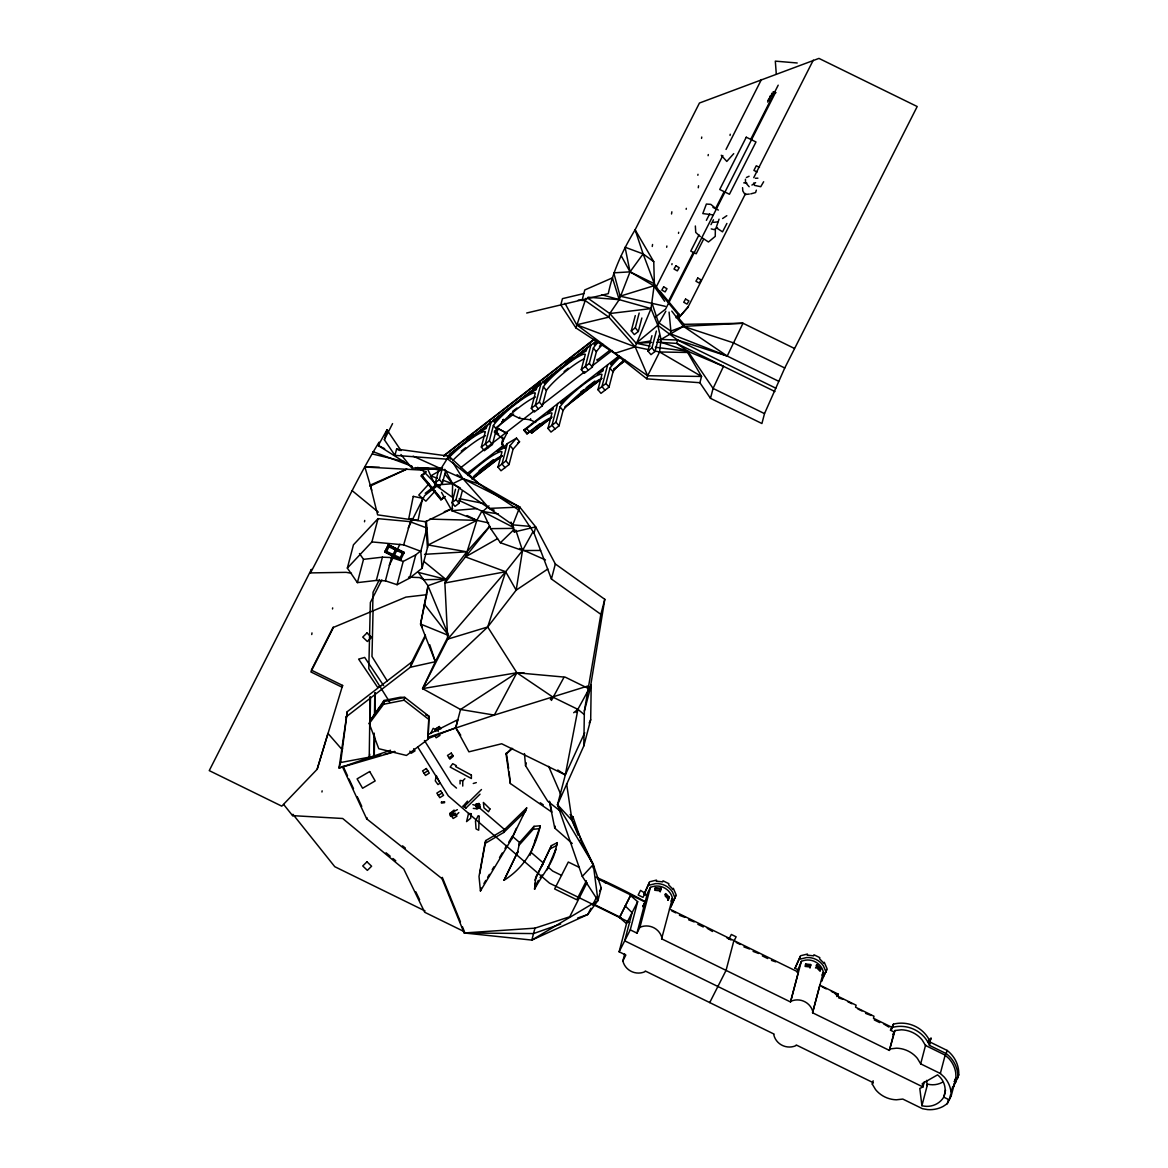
<?xml version="1.0" encoding="UTF-8"?>
<svg xmlns="http://www.w3.org/2000/svg" width="1168" height="1168" viewBox="0 0 1168 1168"><rect width="100%" height="100%" fill="white"/><g stroke="black" fill="none" stroke-linecap="round" stroke-linejoin="round"><path stroke-width="1.5" d="M460.061 783.903L460.061 780.443L462.762 780.793L464.893 778.706M462.747 786.079L462.762 780.793M428.043 739.3L428.89 716.145L404.814 697.398L400.288 697.252L384.009 700.493L369.979 720.802L369.249 723.591L378.782 748.717L406.449 755.448L428.043 739.3L428.89 716.145L425.824 714.991M369.234 756.674L370.125 696.595M369.614 757.725L369.672 754.075M370.037 728.525L370.49 697.515M373.877 756.776L374.213 733.124M374.49 714.933L374.811 693.091M374.271 756.236L374.563 736.22M374.913 712.568L375.205 692.551M715.342 229.278L715.254 236.374L708.45 241.995L701.691 237.513M342.72 767.391L366.679 818.841L442 878.628L464.163 932.969L531.834 940.079L587.767 914.5L597.958 900.513L582.277 876.38L557.486 804.737L583.825 745.899L584.365 711.064L600.848 614.339L604.79 599.33L555.34 563.983L535.689 526.885L519.775 507.087L480.223 484.355L462.966 478.69L413.151 456.148M583.825 745.899L590.687 719.765L591.212 684.93L576.101 712.538M454.133 815.366L450.687 816.374L450.103 813.308C455.418 810.285 452.381 819.513 458.834 812.563M453.607 815.308L453.155 812.417M372.621 611.01L373.059 592.234L379.483 579.562M373.045 611.01L371.979 656.533L387.221 680.915M547.12 869.839L555.807 849.165C552.42 864.451 541.412 875.708 534.564 889.228L535.732 877.241L544.419 860.568M534.564 889.228L535.484 882.672M503.569 447.402L502.167 444.541L502.78 437.27M502.167 444.541L502.634 440.321M593.067 867.912L593.286 864.568L570.583 817.074M488.633 522.899L476.851 520.344L451.928 510.679L452.556 503.437M452.877 499.816L453.199 496.196M699.895 382.724L646.838 378.841L647.656 375.731L635.173 346.838L651.014 308.586L654.372 283.766L653.759 261.69L635.115 229.789L699.442 103.032L818.958 58.4L917.201 106.536L784.75 367.993L764.514 413.618L761.916 423.531L710.48 398.332L699.895 382.724L701.545 376.446L687.631 352.473L687.937 351.32L676.695 343.392L656.883 342.18M655.394 887.636L655.292 888.673L660.869 889.286L660.971 888.249L655.394 887.636L654.722 890.25L660.285 890.863L660.971 888.249M660.285 890.863L660.183 891.885L660.869 889.286M805.716 963.994L805.613 965.104L810.577 965.644L810.68 964.549L805.716 963.994L805.088 966.418L810.052 966.958L810.68 964.549M810.052 966.958L809.935 968.053L810.577 965.644M425.386 635.115L411.705 662.081L347.246 711.677L339.041 768.033L394.857 751.696M347.246 711.677L340.793 761.346L339.041 768.033L390.521 750.25M311.739 634.531L311.987 632.91M332.5 608.966L332.676 607.886M321.945 792.006L322.134 790.838M364.504 521.789L364.723 520.432M652.255 246.477L652.562 244.492M671.527 213.978L671.863 211.802M666.68 247.28L666.87 245.995M671.892 264.64L672.038 263.661M678.506 233.352L678.666 232.271M686.171 209.306L686.317 208.342M701.545 138.393L701.749 137.036M697.851 175.273L697.997 174.295M698.274 187.771L698.581 185.785M708.115 155.694L708.29 154.541M730.044 135.43L730.234 134.218M590.059 689.324L604.79 599.33M484.954 843.5L479.011 876.453L480.442 890.98L511.555 839.164L526.695 807.935L504.547 829.528L485.727 840.58L484.954 843.5L503.773 832.448L525.936 810.855M479.785 873.533L485.727 840.58M587.752 686.039L494.298 715.093L460.542 709.487L422.597 688.624L435.357 661.716L420.568 624.048L427.955 585.723L418.348 572.408L445.826 579.343L466.806 551.807L489.611 526.315M517.117 854.48L519.599 842.522L533.995 826.345L540.288 825.761C535.075 848.581 524.374 867.532 504.036 880.278L517.891 851.56L504.036 880.278M587.051 882.628L569.736 916.763L534.959 928.151L531.834 940.079L597.958 900.513L601.257 887.914L593.286 864.568L557.486 804.737L565.312 774.939L577.912 709.37L553.121 697.238L516.869 672.768L487.698 626.982L505.671 571.736L522.505 550.522L533.061 531.615M428.116 586.409L426.495 594.716L405.895 597.111L333.508 627.362L310.878 671.936L342.136 687.251L342.604 685.441L311.36 670.125L333.172 627.128M426.627 594.643L420.568 624.048L422.217 627.026M555.034 852.1L557.311 842.654L551.413 845.632L534.959 880.161M351.451 573.269L346.166 572.349L310.469 572.904L311.389 569.371L209.247 770.617L281.78 806.154L317.141 769.303L342.604 685.441M347.349 568.101L353.451 544.814L378.038 518.65L409.778 521.6L426.904 528.009L420.801 551.296L422.071 568.276L409.661 578.116L397.091 584.701L385.411 580.861L376.315 580.438L357.393 582.628L347.349 568.101L371.92 541.923L378.038 518.65M476.559 508.635L451.928 510.679L452.512 508.43L425.517 521.731L377.614 514.854L370.271 485.114L406.654 469.127M600.848 614.339L551.413 578.992L534.053 533.163L518.957 510.182L480.136 484.691L448.016 459.243L394.945 455.359L384.36 439.752L386.973 429.839L401.047 450.6M462.47 926.823L464.484 931.757L424.699 912.266L403.748 869.021L342.691 818.491L292.584 815.644L292.934 814.315L334.778 866.7L425.05 910.938M357.393 582.628L363.511 559.341L359.481 553.53M394.945 455.359L396.594 449.081L448.833 456.148L480.136 484.691M317.141 769.303L327.799 733.927M376.315 580.438L382.418 557.165L391.514 557.574L403.194 561.428L415.764 554.844L421.283 550.464M404.23 552.508L400.624 559.866L384.841 551.997L388.418 544.755L404.23 552.508L388.375 544.901M384.944 551.588L400.726 559.472L384.944 551.588L388.418 544.755M388.272 545.295L404.113 552.917M385.411 580.861L391.514 557.574M342.501 748.498L342.18 749.71L327.989 733.431M445.227 496.531L440.949 499.846L421.268 476.106L426.028 471.492M400.128 557.778L385.411 550.873M371.92 541.923L403.675 544.872L411.34 518.534M400.624 559.866L384.841 551.997M402.464 553.194L387.732 546.288M397.091 584.701L403.194 561.428M409.661 578.116L415.764 554.844M445.534 471.273L442.409 483.187L438.38 486.311L435.357 482.647L438.803 469.507M435.357 482.647L439.372 479.537L442.497 467.623M369.249 723.591L383.586 704.275L384.009 700.493L382.111 705.122M448.016 459.243L448.833 456.148L450.717 459.155M422.071 568.276L428.174 544.989L426.364 520.826M440.949 499.846L443.563 496.882M366.679 818.841L367 817.629M462.192 491.348L459.068 503.262L455.038 506.372L452.001 502.722L455.535 489.246M411.705 662.081L410.348 667.249L345.816 717.108M452.001 502.722L456.031 499.612L458.703 489.392M383.586 704.275L404.084 700.187L404.814 697.398L384.316 701.486L373.745 715.356M535.484 397.003A28.076 4.351 -39.7 0 0 514.694 410.917A28.076 4.351 -39.7 0 0 496.415 429.152L492.4 444.482L484.355 450.702L481.318 447.052L485.333 431.737A28.076 4.351 -39.7 0 0 470.529 439.153A28.076 4.351 -39.7 0 0 448.614 457.944M489.538 420.188L490.94 422.568L485.333 443.942L488.37 447.592M481.318 447.052L489.363 440.818L493.378 425.502A28.076 4.351 -39.7 0 1 515.73 404.011A28.076 4.351 -39.7 0 1 535.324 393.017L531.309 408.347L534.331 411.997L542.375 405.763L546.405 390.448A28.076 4.351 -39.7 0 1 563.677 373.03A28.076 4.351 -39.7 0 1 584.336 358.766M498.4 428.714L506.912 433.313L498.4 428.714L496.02 433.576M523.95 672.768L516.869 672.768L422.597 688.624L447.709 639.144L444.877 582.993L465.477 556.888L476.851 520.344L481.917 511.131M467.609 473.186L502.839 445.913L497.247 451.417L502.839 448.556L507.35 443.577L516.504 438.146L519.541 441.796L513.073 449.227L509.044 464.557L500.999 470.777L497.977 467.127L501.992 451.812A28.076 4.351 -39.7 0 0 467.784 475.478M507.35 443.577L501.992 464.017L505.029 467.667M497.977 467.127L506.007 460.893L510.036 445.577L516.504 438.146M435.752 731.46L436.555 728.423L434.817 730.92M535.674 422.466L530.301 419.838L519.483 418.319L519.789 417.151M438.102 731.226L439.329 726.554L440.745 729.007M539.528 381.483L540.93 383.863L535.324 405.223L538.36 408.888M530.301 419.838L530.622 418.67M531.309 408.347L539.353 402.113L543.368 386.798A28.076 4.351 -39.7 0 1 565.721 365.292A28.076 4.351 -39.7 0 1 585.314 354.313L581.284 369.628L584.321 373.293L592.366 367.059L596.381 351.743A28.076 4.351 -39.7 0 1 602.819 344.224M584.715 732.745L565.312 774.939L501.685 743.768L468.908 751.827L455.724 727.737L457.841 719.663L428.7 734.307M518.957 510.182L519.775 507.087L462.966 478.69L457.038 474.646M602.119 378.374A28.076 4.351 -39.7 0 0 581.328 392.273A28.076 4.351 -39.7 0 0 563.049 410.523L559.034 425.838L550.989 432.072L547.953 428.408L551.982 413.092A28.076 4.351 -39.7 0 0 528.316 427.327L523.76 430.131L526.797 433.781L531.338 430.992A28.076 4.351 -39.7 0 1 552.143 417.078M582.19 299.84L584.788 289.956L612.441 277.867L619.215 299.665L609.784 313.535L608.835 317.141L635.173 346.838L649.131 349.772M646.838 378.841L614.718 353.408L575.897 327.901L586 298.278M557.72 403.413L551.982 425.298L555.019 428.963M547.953 428.408L555.997 422.188L560.027 406.858A28.076 4.351 -39.7 0 1 582.365 385.367A28.076 4.351 -39.7 0 1 601.958 374.388L597.943 389.703L600.98 393.353L609.024 387.134L613.039 371.804A28.076 4.351 -39.7 0 1 623.551 360.357M442 878.628L442.322 877.416L460.455 921.873M534.053 533.163L535.689 526.885L514.3 531.966L511.029 522.096M589.519 342.764L590.92 345.159L585.314 366.518L588.351 370.168M581.284 369.628L589.329 363.409L593.359 348.079A28.076 4.351 -39.7 0 1 597.476 342.998M597.213 359.379L596.994 360.24L609.827 350.312M526.695 313.009L608.294 293.65C612.981 270.845 623.157 249.616 635.115 229.789L643.115 253.909L630.048 271.852L619.215 299.665L588.059 297.212M551.413 578.992L555.34 563.983M607.71 364.693L601.973 386.593L604.995 390.243M549.836 802.007L551.865 812.14L510.328 783.494L506.036 754.017L511.628 748.367M597.943 389.703L605.988 383.469L610.003 368.154A28.076 4.351 -39.7 0 1 620.515 356.693M614.718 353.408L635.173 346.838L576.7 324.806L564.962 303.257M480.442 890.98L481.216 888.06M510.328 783.494L509.117 771.917M641.86 317.988L638.327 331.464L634.312 334.574L631.275 330.924L635.29 315.594M631.275 330.924L635.304 327.799L639.173 313.009M503.773 832.448L504.547 829.528L479.055 807.555M560.567 811.322L547.704 801.16L525.542 765.653L526.272 762.835M511.555 839.164L516.314 828.375M664.65 301.286L653.846 285.795L630.048 271.852L625.055 247.222L643.115 253.909L654.372 283.766L662.11 295.548M659.292 335.099L654.985 351.539L650.97 354.649L647.933 350.999L651.948 335.669M647.933 350.999L651.948 347.874L656.372 331.04M578.321 300.059L585.372 300.687L608.835 317.141L576.7 324.806L614.791 353.072L647.656 375.731L659.599 351.977L661.03 339.406L657.803 325.273L665.833 311.214M508.664 842.347L512.329 836.244L519.599 842.522L518.84 845.442L533.236 829.265L533.995 826.345M530.111 855.166L540.288 825.761M535.075 841.369L535.835 838.449M678.915 315.55L679.221 314.382L659.54 290.657L659.234 291.825L678.915 315.55L676.038 317.784M678.535 318.017L687.835 307.315L678.535 318.017L683.981 324.339L742.994 323.244L794.43 348.444M602.002 294.803L651.014 308.586L657.803 325.273L677.571 340.049L676.695 343.392L774.939 391.543M657.467 339.946L661.03 339.406L683.455 326.354L683.981 324.339M542.317 865.678L543.076 862.758L530.885 852.246M584.365 711.064L591.212 684.93M572.247 843.486L554.727 828.039L555.209 826.17M542.025 865.546L551.413 845.632M557.311 842.654L556.552 845.574L550.639 848.552M570.072 814.563L572.919 816.812L571.999 820.345L578.233 835.368M745.432 179.244L745.549 182.602L749.155 186.734M580.321 840.376L580.671 838.989L572.919 816.812M710.48 398.332L713.079 388.418L723.503 366.343L687.937 351.32L660.343 342.005M619.507 917.537L630.793 894.995L619.507 917.537L626.515 923.625L619.128 951.789L625.844 955.074L622.865 960.928A15.739 15.199 14.7 0 0 644.911 971.718L645.276 971.002L774.18 1034.162L773.815 1034.877A15.739 15.199 14.7 0 0 795.861 1045.681L796.226 1044.966L873.036 1082.605L872.277 1084.123L875.591 1089.642A27.214 26.28 14.7 0 0 896.323 1099.803L902.806 1099.073L922.472 1108.709L927.655 1109.6A28.032 27.054 14.7 0 0 943.145 1106.417L947.277 1103.672L951.175 1095.993L956.008 1077.611L955.731 1072.72A28.032 27.054 14.7 0 0 949.015 1058.661L945.16 1055.113L925.509 1045.477L922.18 1039.958A27.214 26.28 14.7 0 0 901.462 1029.796L894.965 1030.526L892.848 1034.41M625.23 905.959L632.092 912.661L624.69 940.824L922.939 1086.955L924.297 1081.772M619.128 951.789L630.267 929.859L637.655 901.681L630.632 895.608M622.865 960.928L624.69 953.979M647.203 895.841L644.079 894.308L649.291 882.862M644.079 894.308L649.569 881.796L656.518 880.103L656.241 881.168L662.709 881.884L663.001 880.803L668.841 883.68L668.563 884.745L673.045 889.403L673.323 888.337L676.126 894.805L670.636 907.317L675.849 895.885M630.267 929.859L636.969 933.144L647.437 893.243L650.401 887.388A15.739 15.199 14.7 0 1 672.447 898.192L661.614 938.809L790.517 1001.969L801.35 961.352A15.739 15.199 14.7 0 1 823.396 972.156L812.563 1012.773L889.374 1050.412L894.965 1030.526M636.969 933.144L639.933 927.304L650.401 887.388M669.22 897.126L667.76 900.28L669.22 897.126L665.789 893.549L665.161 895.973L668.592 899.535M679.44 915.303L685.003 917.391M688.638 919.815L694.201 921.902M697.851 924.326L703.267 926.969M712.48 931.48L707.209 928.283M733.898 940.547L726.058 970.389L709.721 1002.582M743.885 946.883L749.447 948.971M753.097 951.394L758.66 953.482M762.31 955.906L767.726 958.548M771.508 960.417L775.713 961.848M798.153 969.79L795.028 968.272L800.226 956.826M795.028 968.272L800.518 955.76L807.468 954.052L807.176 955.132L813.658 955.847L813.95 954.767L819.79 957.629L819.513 958.709L823.995 963.366L824.272 962.286L827.075 968.768L821.586 981.281L822.214 978.842M797.058 972.272L801.35 961.352M790.517 1001.969L798.343 972.126L669.439 908.967M816.271 967.279L816.958 964.68L820.797 968.681L820.111 971.294L816.271 967.279L815.498 967.98M812.563 1012.773L819.819 985.12L838.23 994.143L837.704 996.173L856.115 1005.195L855.575 1007.225L874 1016.248L873.46 1018.262L891.885 1027.3L891.038 1030.483L894.206 1032.03L889.374 1050.412M838.522 997.822L842.741 999.253M865.619 1013.386L871.182 1015.488M874.292 1019.927L879.708 1022.584M872.277 1084.123L873.153 1080.78M888.921 1027.095L883.65 1023.883M891.038 1030.483L893.476 1024.146A30.777 29.726 14.7 0 1 930.327 1042.206L947.087 1050.412A29.93 28.893 14.7 0 1 958.753 1074.837L953.584 1086.547L954.431 1083.349M951.175 1095.993L950.913 1091.102A28.032 27.054 14.7 0 0 944.182 1077.042L940.342 1073.494L920.676 1063.858L925.655 1044.878M957.906 1078.02A29.93 28.893 14.7 0 0 946.241 1053.609L929.494 1045.404L930.327 1042.206M950.548 1094.825L949.234 1099.833L943.744 1097.146A19.754 19.082 14.7 0 1 921.917 1105.702L927.582 1084.123A19.754 19.082 14.7 0 0 942.299 1082.342M940.342 1073.494L945.16 1055.113M946.241 1053.609L947.087 1050.412M945.554 1090.255L943.744 1097.146A19.754 19.082 14.7 0 0 937.568 1074.867L922.253 1083.612L922.939 1086.955L919.8 1088.43L921.917 1105.702M947.277 1103.672L948.153 1100.329M951.424 1091.481L952.738 1086.474M460.732 735.212L455.724 727.737L460.542 709.487L516.869 672.768L565.283 677.177L588.511 688.565M767.595 102.039L768.617 100.141M769.785 97.703L770.822 95.791M756.353 190.15L755.594 192.559L750.732 193.888M438.642 728.555L439.329 726.554L436.233 728.467M502.079 422.071L503.7 419.648M502.459 422.261L503.043 420.582M509.044 416.611C512.694 411.428 508.022 418.976 509.613 415.939M509.438 416.801L509.759 416.027M503.379 419.487L503.145 420.626M502.269 421.531L503.773 419.677M510.737 414.231L509.628 416.261M661.03 339.406L677.571 340.049L727.226 356.065L742.994 323.244L683.455 326.354L670.885 331.084L670.198 333.698L727.226 356.065L778.647 381.264M589.183 723.007L590.687 719.765M502.663 421.721L503.204 420.568M510.285 414.012L509.744 416.319M425.546 636.107L410.348 667.249L435.357 661.716L447.884 637.027M480.033 794.152L466.032 807.993L463.112 806.197L467.492 801.131M450.103 813.308L454.104 810.052M476.924 808.767L480.369 807.774L478.968 803.511L475.756 804.139L476.924 808.767L473.303 808.373M509.35 416.115L509.934 414.976M310.469 572.904C333.625 529.6 353.422 484.005 379.089 442.19L378.213 445.534L412.114 466.923M384.36 439.752L392.565 423.604M386.579 551.442L388.9 546.858M391.338 557.924L395.324 550.07M381.863 579.868L370.358 602.542L368.796 668.665L389.878 702.391M389.265 565.283L399.952 544.23M408.172 528.038L424.612 495.641L437.591 485.596M399.485 559.165L403.033 552.07M501.598 443.767L507.014 432.948M656.299 286.832L722.846 155.519M726.029 149.431L761.419 79.541M430.861 732.978L433.197 728.35L438.015 730.701M698.975 234.914L690.755 251.105L696.201 253.777L703.603 239.206M706.377 220.343L709.662 213.875M768.383 100.2L770.398 96.229M768.661 100.331L770.573 96.229M668.257 301.782L693.339 252.376M715.517 208.663L724.16 191.654M750.688 139.372L778.195 85.176M774.764 93.966L665.541 309.17L655.438 316.981M710.991 224.636L713.458 219.774M687.733 307.695L745.593 193.494M753.754 177.624L813.264 60.181M522.709 815.79L526.695 807.935M535.338 886.308L538.346 880.38M586.409 880.774L576.773 899.769L554.639 888.936L568.305 862.028L579.357 867.444M590.95 908.237L587.767 914.5L577.605 918.063M592.541 905.112L596.498 897.301M599.68 891.038L601.257 887.914M626.515 923.625L637.655 901.681M644.561 894.265L642.999 897.345L638.195 894.995L640.531 890.366L645.072 893.257M642.838 906.383L645.218 901.681A162.191 41.362 26.9 0 0 596.045 877.153M642.75 906.718L645.13 902.017L597.286 878.584M670.958 901.112L672.447 898.192M661.614 938.809L661.979 938.094A15.739 15.199 14.7 0 0 639.933 927.304M728.978 939.087L731.329 934.458L736.132 936.809L733.796 941.437M821.907 975.076L823.396 972.156M822.987 977.339L826.783 969.834M890.366 1030.264L893.476 1024.146M954.709 1080.181L956.008 1077.611M955.147 1081.933L956.592 1079.101L955.745 1082.283L954.052 1081.451M957.307 1077.67L958.753 1074.837M726.905 223.438L722.525 231.848L716.174 227.643L719.065 219.161M551.427 700.45L563.94 677.367M516.869 672.768L494.298 715.093L428.276 737.212M502.795 420.465L503.306 419.458M386.973 429.839L378.213 445.534L384.666 448.702M763.653 181.741L760.748 186.705L754.426 185.362L753.798 182.967M483.961 883.49L485.786 880.438M487.611 877.387L489.45 874.35M492.195 869.766L494.02 866.729M499.51 857.575L502.255 853.005M504.999 848.435L506.839 845.384M448.833 456.148L441.285 468.149L411.808 468.076L400.945 454.513M836.726 996.508L838.23 994.143M530.053 431.255L531.601 433.124L549.413 418.903M540.069 877.562L542.025 874.905M369.979 720.802L384.316 701.486M422.597 688.624L487.698 626.982L516.168 590.161L547.807 569.006M515.803 530.053L522.505 550.522L516.168 590.161L505.671 571.736L465.477 556.888L489.801 526.403M928.94 1040.673L931.013 1038.221L929.232 1043.199L931.013 1038.221L927.888 1041.841M733.723 153.665L726.788 161.432L721.255 155.242M429.211 483.596L418.786 495.042L425.897 501.16L435.168 490.983M582.277 876.38L593.286 864.568L581.124 841.88M447.534 457.681L450.804 454.41L448.381 456.294M597.49 341.552L594.205 344.823L594.687 342.983L597.125 341.1M599.432 346.297L601.608 344.122M463.112 806.197L464.134 806.65L481.479 789.524M458.688 500.254L482.691 511.511L490.691 528.651L500.371 542.726L514.008 529.557M816.958 964.68L816.169 965.381L820.024 969.382L820.797 968.681M513.701 527.556L482.691 511.511L488.998 505.89M457.36 809.672L450.235 813.497M506.036 754.017L512.635 748.425M587.781 298.103L609.784 313.535L636.122 343.231L657.803 325.273M550.347 699.515L553.121 697.238M573.678 712.728L577.912 709.37L584.292 714.568M443.84 455.578L593.797 339.45M443.694 456.104L595.081 338.866M466.28 440.321L473.493 434.73M532.623 388.944L539.835 383.352M565.794 363.248L573.006 357.671M425.867 472.106L421.414 475.551L441.11 499.276L444.555 496.604M421.268 476.106L425.59 472.763M450.074 453.797L490.414 422.568M493.086 420.495L495.553 418.582M496.78 417.633L539.908 384.228M542.784 382.009L567.225 363.073M570.101 360.854L590.234 345.261M448.103 455.754L596.629 340.735M461.272 451.14L465.55 447.826M512.679 411.326L516.971 408.012M564.1 371.512L568.378 368.197M496.371 427.473L513.657 414.085M425.225 493.276L436.146 484.822M460.674 467.726L534.258 410.786M542.916 404.084L584.745 371.701M591.957 366.11L612.163 350.488M619.128 355.846L523.76 430.131M676.345 316.616L679.221 314.382M479.157 470.675L493.392 459.652M526.797 433.781L539.777 423.736M580.613 392.112L583.474 389.893M586.321 387.688L594.892 381.045M472.193 478.705L501.773 455.797M565.151 406.712L599.432 380.169M613.711 369.103L625.143 360.255M472.149 479.157L502.065 455.987M531.601 433.124L551.048 418.056M565.02 407.238L600.717 379.585M613.58 369.628L624.997 360.781M717.517 227.629L714.071 229.6L711.239 228.899M722.612 218.533L726.803 215.686M751.915 185.055L755.608 182.646M517.526 443.081L519.541 441.796M424.028 773.172L427.809 770.836M448.965 757.725L452.746 755.375M438.307 795.393L442.088 793.043M450.687 816.374L453.447 814.768M439.869 470.719L430.788 475.887L435.314 485.056L452.293 497.247L452.629 483.713L444.833 469.332M465.477 556.888L497.539 538.638M467.112 515.584L476.851 520.344L428.174 544.989L466.806 551.807L424.568 554.318M394.711 751.389L384.433 754.338M530.403 526.418L512.767 524.841L489.304 508.387L462.966 478.69L452.629 483.713L435.314 485.056L440.278 487.114M746.41 177.521L749.082 176.251M369.979 486.195L406.756 469.156M444.293 511.73L452.512 508.43M428.671 738.38L455.724 727.737M425.459 468.937L422.32 470.12L364.869 467.01L371.774 490.18M560.655 924.034L533.542 933.568L464.163 932.969L534.959 928.151M654.372 283.766L630.048 271.852L613.755 272.845L620.12 296.19L653.846 285.795M487.698 626.982L447.709 639.144L505.671 571.736L444.877 582.993L445.826 579.343L423.969 561.516M473.259 783.494L476.31 782.604M450.089 814.286L453.126 813.41M450.176 815.6L453.228 814.724M380.637 686.463L377.6 687.31L358.62 659.117L364.693 657.438L383.659 685.631M476.091 806.825L479.303 806.197L480.369 807.774M648.649 885.3L655.598 883.607A18.294 17.666 14.7 0 1 672.403 891.841L675.206 898.309M799.598 959.264L806.548 957.556A18.294 17.666 14.7 0 1 823.352 965.79L826.156 972.272M583.839 293.562L562.45 298.643L560.801 304.921L575.897 327.901M773.041 93.936L771.756 93.717L771.172 95.761L772.501 95.674L772.72 94.039L771.61 93.338M340.472 762.558L380.914 754.995M429.109 468.908L422.32 470.12L415.516 467.565M650.08 346.166L636.122 343.231L650.357 341.041M609.784 313.535L651.014 308.586M363.511 559.341L382.418 557.165M749.301 194.049L745.009 194.53L742.819 190.968L742.571 187.668M890.147 1048.908L896.63 1048.178A27.214 26.28 14.7 0 1 917.362 1058.339L920.676 1063.858M713.502 222.343L717.736 221.891M533.236 829.265L539.514 828.681M636.122 343.231L651.7 342.443M442.541 480.106L452.629 483.713L489.304 508.387L519.775 507.087L512.767 524.841L514.3 531.966M755.346 178.251L757.901 178.178M490.691 528.651L513.497 528.374M540.594 550.464L522.505 550.522L500.371 542.726M647.656 375.731L701.545 376.446L659.599 351.977L654.372 350.867M364.869 467.01L379.293 467.229M659.599 351.977L687.631 352.473M429.839 519.118L476.851 520.344M408.523 577.153L419.414 577.547L424.013 579.678L445.826 579.343L427.955 585.723L447.972 633.83M797.204 62.984L775.318 61.13L776.311 74.329M743.753 182.85L746.878 183.113M420.714 467.799L441.373 469.857L418.567 467.696M713.152 214.897L702.8 213.583L706.377 204.05L710.801 204.371L714.305 207.232M482.691 511.511L498.4 513.905M479.99 804.737L478.092 803.745M620.12 296.19L665.307 306.323M459.199 498.619L483.348 503.408M655.321 347.261L687.937 351.32L713.079 388.418L764.514 413.618M603.71 881.11L602.294 880.73L606.163 882.526M372.49 454.002L404.303 461.608M671.761 311.082L683.455 326.354L733.314 342.793L784.75 367.993M437.504 478.296L430.788 475.887L427.298 468.207M472.836 804.621L476.865 805.789L477.201 808.475M489.304 508.387L494.195 510.168M372.972 451.636L412.114 466.295M403.675 544.872L420.801 551.296M420.568 624.048L448.658 635.494M545.485 559.939L519.585 548.449M396.594 449.081L399.909 450.498M770.325 95.776L771.099 96.156M768.121 100.112L768.909 100.492M759.477 167.36L756.265 165.783L753.915 170.411L757.127 171.988M712.947 207.393L718.393 210.065M677.571 340.049L775.815 388.185M510.606 413.968L519.483 418.319M393.47 548.785L397.967 550.989M671.731 910.894L675.79 912.88M726.978 937.962L731.037 939.948M736.176 942.474L740.249 944.459M822.141 986.887L826.199 988.873M831.353 991.398L835.412 993.384M847.88 1001.779L851.939 1003.765M857.911 1008.977L861.969 1010.977M561.516 875.387L552.698 871.065L547.894 866.919M594.132 904.426L621.245 917.712M629.727 922.486L549.529 883.183L448.308 795.904L417.648 746.848M460.469 488.107L452.629 483.713L444.745 474.018M417.706 467.375L422.32 470.12L434.423 482.53M557.778 770.004L565.312 774.939M683.455 326.354L727.226 356.065M540.302 802.781L543.266 804.825M604.601 881.519L605.608 882.424M464.134 806.65L466.032 807.993M643.115 253.909L653.759 261.69M404.084 700.187L428.16 718.933M494.56 430.802L498.663 434.043M494.254 431.985L502.474 438.453M402.522 845.836L405.369 848.085M352.196 490.691L378.33 512.153M386.053 852.771L390.214 856.217M392.988 858.509L395.777 860.801M835.266 993.939L836.419 994.902M456.484 788.093L451.476 783.772L424.451 740.512M773.537 93.265L773.201 91.79M700.333 236.608L695.734 232.417L695.354 225.993M664.972 894.294L668.403 897.871M557.486 804.737L571.999 820.345L566.597 783.67M635.304 327.799L638.327 331.464M651.948 347.874L654.985 351.539M593.359 348.079L596.381 351.743M610.003 368.154L613.039 371.804M589.329 363.409L592.366 367.059M605.988 383.469L609.024 387.134M543.368 386.798L546.405 390.448M560.027 406.858L563.049 410.523M539.353 402.113L542.375 405.763M555.997 422.188L559.034 425.838M526.753 428.7L529.79 432.35M524.549 430.028L527.586 433.693M493.378 425.502L496.415 429.152M510.036 445.577L513.073 449.227M503.189 446.059L505.204 448.497M489.363 440.818L492.4 444.482M506.007 460.893L509.044 464.557M439.372 479.537L442.409 483.187M456.031 499.612L459.068 503.262M421.575 474.938L440.102 497.276M283.693 804.504L292.584 815.644M424.451 604.309L447.563 634.078M438.584 733.343L439.942 735.446L436.16 737.782L434.803 735.679M413.647 748.79L415.005 750.893L411.224 753.243L409.866 751.141M454.907 812.986L456.922 816.14L453.14 818.491L451.111 815.337M452.6 462.148L462.966 478.69M590.599 860.115L593.286 864.568L597.958 900.513M441.519 492.37L451.928 510.679M621.318 255.982L630.048 271.852M502.488 443.373L504.576 447.665M415.735 891.724L419.619 899.725M343.042 766.164L347.538 775.815M349.028 779.041L353.524 788.677M357.262 796.722L361.759 806.373M605.433 882.745L604.528 881.869L604.849 882.57M548.639 766.354L561.385 795.802M652.24 303.899L658.489 322.66L670.885 331.084L669.074 312.104M429.722 644.678L435.357 661.716M549.354 801.204L554.727 828.039M506.357 752.849L508.62 768.442M478.968 803.511L479.303 806.197M477.23 803.759L477.566 806.446M926.56 1080.4L927.202 1085.583M524.461 753.579L525.542 765.653M425.517 521.731L427.473 547.69M790.882 1001.253A15.739 15.199 14.7 0 1 812.928 1012.057M892.644 1027.344A30.777 29.726 14.7 0 1 929.494 1045.404M452.863 460.353A28.076 4.351 -39.7 0 1 485.494 435.722M473.58 476.486A28.076 4.351 -39.7 0 1 502.152 455.797M441.46 802.124L441.446 803.102L444.555 802.679L444.57 801.701L441.46 802.124M479.216 816.301L478.69 830.214L476.062 828.93L475.478 821.031L478.135 815.775L479.216 816.301M470.996 813.673L470.748 818.155L466.572 821.615L468.543 813.497L470.996 813.673M436.277 775.61L435.299 780.881L438.015 784.575L440.015 783.202L436.277 775.61M413.253 496.371L408.785 518.548L418.042 520.461L422.509 498.269L413.253 496.371M486.676 426.641L486.195 428.481L480.588 431.342L486.676 426.641M494.721 420.407L494.239 422.247L500.795 415.706L494.721 420.407M536.652 387.922L536.17 389.776L530.579 392.638L536.652 387.922M544.697 381.702L544.215 383.542L550.785 376.987L544.697 381.702M553.311 407.997L552.829 409.837L547.237 412.713L553.311 407.997M561.355 401.777L560.874 403.617L567.429 397.062L561.355 401.777M586.643 349.217L586.161 351.057L580.569 353.919L586.643 349.217M603.301 369.292L602.819 371.132L597.213 373.994L603.301 369.292M611.346 363.058L610.864 364.898L617.419 358.357L611.346 363.058M471.376 775.07L471.39 778.53L450.176 767.099L452.702 763.682L456.352 765.653L455.651 766.588L471.376 775.07M746.264 137.211L719.736 189.493L729.445 194.253L755.988 141.97L746.264 137.211M489.961 808.942L488.516 811.789L483.961 807.847L483.377 802.445L489.961 808.942M663.658 286.861L661.818 290.058L665.132 291.912L666.986 288.715L663.658 286.861M675.863 265.822L674.009 269.02L677.338 270.874L679.192 267.676L675.863 265.822M685.572 299.066L683.718 302.249L687.047 304.103L688.901 300.921L685.572 299.066M697.778 278.028L695.924 281.211L699.238 283.065L701.092 279.882L697.778 278.028M775.727 92.739L773.581 93.163L773.435 92.184L775.056 91.63L775.727 92.739M366.971 632.954L362.737 637.086L367.365 641.495L371.599 637.348L366.971 632.954M366.971 861.823L362.737 865.955L367.365 870.364L371.599 866.218L366.971 861.823M426.349 768.544L422.568 770.895L425.502 775.464L429.284 773.114L426.349 768.544M451.286 753.097L447.505 755.433L449.884 759.156L453.286 756.222L451.286 753.097M440.613 790.765L436.832 793.116L439.781 797.671L443.563 795.335L440.613 790.765M369.687 771.537L357.101 778.866L362.591 788.254L375.176 780.925L369.687 771.537"/></g></svg>
